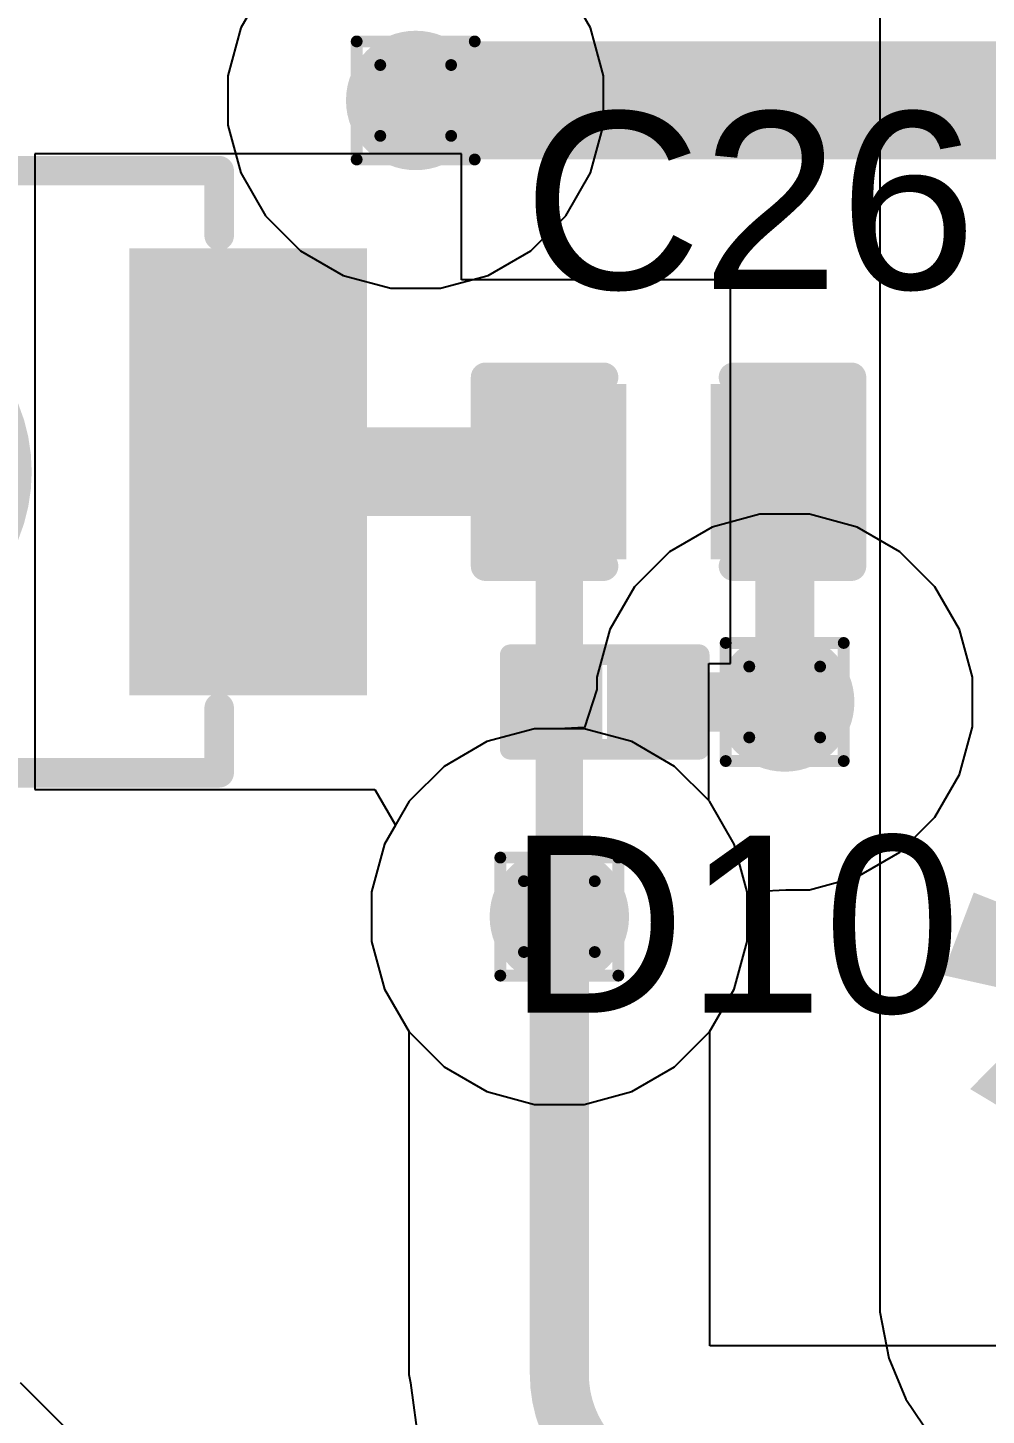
# Model space of a CAD drawing. Header units: inches. Extents: x -5 to 230, y -4 to 159.
# Drawn here: x 10.34 to 14.47, y 29.84 to 35.81 of the extents above; entities that cross this region are included whole.
import ezdxf

# ---------------------------------------------------------------- set-up
doc = ezdxf.new("R2010")
doc.units = ezdxf.units.IN
for name, color, linetype in [('Bottom Layer', 5, 'Continuous'), ('Drill Drawing', 1, 'Continuous'), ('Layer 1', 16, 'Continuous'), ('Layer 2', 76, 'Continuous'), ('Top Layer', 1, 'Continuous'), ('Top Overlay', 2, 'Continuous'), ('Top Paste', 8, 'Continuous'), ('Top Solder', 216, 'Continuous'), ('Via Holes', 16, 'Continuous')]:
    doc.layers.add(name, color=color, linetype=linetype)
doc.styles.add('Arial', font='', dxfattribs={"height": 0.2})
doc.styles.add('Arial Black_Bold', font='', dxfattribs={"height": 0.2})
doc.styles.get('Arial').set_extended_font_data('Arial')
doc.styles.get('Arial Black_Bold').set_extended_font_data('Arial Black', bold=True)

# ---------------------------------------------------------------- blocks, each defined once
blk = doc.blocks.new('B3U_1000P_78')
at = {"layer": 'Top Layer'}
for points in [[(-2.11, 0.86), (-1.29, 0.86), (-1.29, -0.86), (-2.11, -0.86)], [(1.29, 0.86), (2.11, 0.86), (2.11, -0.86), (1.29, -0.86)]]:
    blk.add_hatch(color=1, dxfattribs=at).paths.add_polyline_path(points)
at = {"layer": 'Top Paste'}
for points in [[(-2.11, 0.86), (-1.29, 0.86), (-1.29, -0.86), (-2.11, -0.86)], [(1.29, 0.86), (2.11, 0.86), (2.11, -0.86), (1.29, -0.86)]]:
    blk.add_hatch(color=8, dxfattribs=at).paths.add_polyline_path(points)
at = {"layer": 'Top Solder'}
for points in [[(-2.2116, 0.9616), (-1.1884, 0.9616), (-1.1884, -0.9616), (-2.2116, -0.9616)], [(1.1884, 0.9616), (2.2116, 0.9616), (2.2116, -0.9616), (1.1884, -0.9616)]]:
    blk.add_hatch(color=216, dxfattribs=at).paths.add_polyline_path(points)
at = {"layer": 'Top Overlay'}
for points in [[(1.5748, 1.2954, 0.127, 0.127, 0), (-1.5748, 1.2954, 0.127, 0.127, 0)], [(-1.5748, 1.2954, 0.127, 0.127, 0), (-1.5748, 1.016, 0.127, 0.127, 0)], [(1.5748, 1.2954, 0.127, 0.127, 0), (1.5748, 1.016, 0.127, 0.127, 0)], [(-1.5748, -1.016, 0.127, 0.127, 0), (-1.5748, -1.2954, 0.127, 0.127, 0)], [(1.5748, -1.016, 0.127, 0.127, 0), (1.5748, -1.2954, 0.127, 0.127, 0)], [(1.5748, -1.2954, 0.127, 0.127, 0), (-1.5748, -1.2954, 0.127, 0.127, 0)]]:
    blk.add_lwpolyline(points, format="xyseb", dxfattribs=at)
for points in [[(-1.6065, 1.2954, 0.0635, 0.0635, 1), (-1.5431, 1.2954, 0.0635, 0.0635, 1)], [(-1.6065, 1.2954, 0.0635, 0.0635, 1), (-1.5431, 1.2954, 0.0635, 0.0635, 1)], [(1.5431, 1.2954, 0.0635, 0.0635, 1), (1.6066, 1.2954, 0.0635, 0.0635, 1)], [(1.5431, 1.2954, 0.0635, 0.0635, 1), (1.6066, 1.2954, 0.0635, 0.0635, 1)], [(-1.6065, 1.016, 0.0635, 0.0635, 1), (-1.5431, 1.016, 0.0635, 0.0635, 1)], [(1.5431, 1.016, 0.0635, 0.0635, 1), (1.6066, 1.016, 0.0635, 0.0635, 1)], [(0.6411, 0, 0.254, 0.254, 1), (-0.6411, 0, 0.254, 0.254, 1)], [(-0.7046, 0, 0.127, 0.127, 1), (-0.5776, 0, 0.127, 0.127, 1)], [(0.5776, 0, 0.127, 0.127, 1), (0.7046, 0, 0.127, 0.127, 1)], [(-1.6065, -1.016, 0.0635, 0.0635, 1), (-1.5431, -1.016, 0.0635, 0.0635, 1)], [(1.5431, -1.016, 0.0635, 0.0635, 1), (1.6066, -1.016, 0.0635, 0.0635, 1)], [(-1.6065, -1.2954, 0.0635, 0.0635, 1), (-1.5431, -1.2954, 0.0635, 0.0635, 1)], [(-1.6065, -1.2954, 0.0635, 0.0635, 1), (-1.5431, -1.2954, 0.0635, 0.0635, 1)], [(1.5431, -1.2954, 0.0635, 0.0635, 1), (1.6066, -1.2954, 0.0635, 0.0635, 1)], [(1.5431, -1.2954, 0.0635, 0.0635, 1), (1.6066, -1.2954, 0.0635, 0.0635, 1)]]:
    blk.add_lwpolyline(points, format="xyseb", close=True, dxfattribs=at)
blk = doc.blocks.new('DFN_2_0_3_0_6__211')
at = {"layer": 'Top Layer'}
for points in [[(-0.33, -0.13), (-0.33, 0.13), (-0.06, 0.13), (-0.06, -0.13)], [(0.06, -0.13), (0.06, 0.13), (0.33, 0.13), (0.33, -0.13)]]:
    blk.add_hatch(color=1, dxfattribs=at).paths.add_polyline_path(points)
at = {"layer": 'Top Paste'}
for points in [[(-0.33, -0.13), (-0.33, 0.13), (-0.06, 0.13), (-0.06, -0.13)], [(0.06, -0.13), (0.06, 0.13), (0.33, 0.13), (0.33, -0.13)]]:
    blk.add_hatch(color=8, dxfattribs=at).paths.add_polyline_path(points)
at = {"layer": 'Top Solder'}
for points in [[(-0.38, -0.18), (-0.38, 0.18), (-0.01, 0.18), (-0.01, -0.18)], [(0.01, -0.18), (0.01, 0.18), (0.38, 0.18), (0.38, -0.18)]]:
    blk.add_hatch(color=216, dxfattribs=at).paths.add_polyline_path(points)
at = {"layer": 'Top Overlay'}
for points in [[(0.4064, 0.2032, 0.0889, 0.0889, 0), (-0.4064, 0.2032, 0.0889, 0.0889, 0)], [(-0.4064, 0.2032, 0.0889, 0.0889, 0), (-0.4064, -0.2032, 0.0889, 0.0889, 0)], [(0.4064, 0.2032, 0.0889, 0.0889, 0), (0.4064, -0.2032, 0.0889, 0.0889, 0)], [(0.4064, -0.2032, 0.0889, 0.0889, 0), (-0.4064, -0.2032, 0.0889, 0.0889, 0)]]:
    blk.add_lwpolyline(points, format="xyseb", dxfattribs=at)
for points in [[(-0.4286, 0.2032, 0.0445, 0.0445, 1), (-0.3842, 0.2032, 0.0445, 0.0445, 1)], [(-0.4286, 0.2032, 0.0445, 0.0445, 1), (-0.3842, 0.2032, 0.0445, 0.0445, 1)], [(0.3842, 0.2032, 0.0445, 0.0445, 1), (0.4286, 0.2032, 0.0445, 0.0445, 1)], [(0.3842, 0.2032, 0.0445, 0.0445, 1), (0.4286, 0.2032, 0.0445, 0.0445, 1)], [(-0.4286, -0.2032, 0.0445, 0.0445, 1), (-0.3842, -0.2032, 0.0445, 0.0445, 1)], [(-0.4286, -0.2032, 0.0445, 0.0445, 1), (-0.3842, -0.2032, 0.0445, 0.0445, 1)], [(0.3842, -0.2032, 0.0445, 0.0445, 1), (0.4286, -0.2032, 0.0445, 0.0445, 1)], [(0.3842, -0.2032, 0.0445, 0.0445, 1), (0.4286, -0.2032, 0.0445, 0.0445, 1)]]:
    blk.add_lwpolyline(points, format="xyseb", close=True, dxfattribs=at)
blk = doc.blocks.new('C___0402_237')
at = {"layer": 'Top Layer'}
for points in [[(-0.6985, -0.3175), (-0.6985, 0.3175), (-0.2413, 0.3175), (-0.2413, -0.3175)], [(0.2413, -0.3175), (0.2413, 0.3175), (0.6985, 0.3175), (0.6985, -0.3175)]]:
    blk.add_hatch(color=1, dxfattribs=at).paths.add_polyline_path(points)
at = {"layer": 'Top Paste'}
for points in [[(-0.6985, -0.3175), (-0.6985, 0.3175), (-0.2413, 0.3175), (-0.2413, -0.3175)], [(0.2413, -0.3175), (0.2413, 0.3175), (0.6985, 0.3175), (0.6985, -0.3175)]]:
    blk.add_hatch(color=8, dxfattribs=at).paths.add_polyline_path(points)
at = {"layer": 'Top Solder'}
for points in [[(-0.7585, -0.3775), (-0.7585, 0.3775), (-0.1813, 0.3775), (-0.1813, -0.3775)], [(0.1813, -0.3775), (0.1813, 0.3775), (0.7585, 0.3775), (0.7585, -0.3775)]]:
    blk.add_hatch(color=216, dxfattribs=at).paths.add_polyline_path(points)
at = {"layer": 'Top Overlay'}
for points in [[(-0.7874, 0.4064, 0.127, 0.127, 0), (-0.7874, -0.4064, 0.127, 0.127, 0)], [(-0.2794, 0.4064, 0.127, 0.127, 0), (-0.7874, 0.4064, 0.127, 0.127, 0)], [(0.7874, 0.4064, 0.127, 0.127, 0), (0.2794, 0.4064, 0.127, 0.127, 0)], [(0.7874, 0.4064, 0.127, 0.127, 0), (0.7874, -0.4064, 0.127, 0.127, 0)], [(-0.2794, -0.4064, 0.127, 0.127, 0), (-0.7874, -0.4064, 0.127, 0.127, 0)], [(0.7874, -0.4064, 0.127, 0.127, 0), (0.2794, -0.4064, 0.127, 0.127, 0)]]:
    blk.add_lwpolyline(points, format="xyseb", dxfattribs=at)
for points in [[(-0.8191, 0.4064, 0.0635, 0.0635, 1), (-0.7556, 0.4064, 0.0635, 0.0635, 1)], [(-0.8191, 0.4064, 0.0635, 0.0635, 1), (-0.7556, 0.4064, 0.0635, 0.0635, 1)], [(-0.3111, 0.4064, 0.0635, 0.0635, 1), (-0.2477, 0.4064, 0.0635, 0.0635, 1)], [(0.2477, 0.4064, 0.0635, 0.0635, 1), (0.3111, 0.4064, 0.0635, 0.0635, 1)], [(0.7556, 0.4064, 0.0635, 0.0635, 1), (0.8191, 0.4064, 0.0635, 0.0635, 1)], [(0.7556, 0.4064, 0.0635, 0.0635, 1), (0.8191, 0.4064, 0.0635, 0.0635, 1)], [(-0.8191, -0.4064, 0.0635, 0.0635, 1), (-0.7556, -0.4064, 0.0635, 0.0635, 1)], [(-0.8191, -0.4064, 0.0635, 0.0635, 1), (-0.7556, -0.4064, 0.0635, 0.0635, 1)], [(-0.3111, -0.4064, 0.0635, 0.0635, 1), (-0.2477, -0.4064, 0.0635, 0.0635, 1)], [(0.2477, -0.4064, 0.0635, 0.0635, 1), (0.3111, -0.4064, 0.0635, 0.0635, 1)], [(0.7556, -0.4064, 0.0635, 0.0635, 1), (0.8191, -0.4064, 0.0635, 0.0635, 1)], [(0.7556, -0.4064, 0.0635, 0.0635, 1), (0.8191, -0.4064, 0.0635, 0.0635, 1)]]:
    blk.add_lwpolyline(points, format="xyseb", close=True, dxfattribs=at)

msp = doc.modelspace()

# ---------------------------------------------------------------- hatches: boundary and pattern name
at = {"layer": 'Bottom Layer'}
h = msp.add_hatch(color=5, dxfattribs=at)
edge = h.paths.add_edge_path()
edge.add_arc((12.0142, 35.4956), 0.3, 0, 360)
h = msp.add_hatch(color=5, dxfattribs=at)
edge = h.paths.add_edge_path()
edge.add_arc((13.6021, 32.9072), 0.3, 0, 360)
h = msp.add_hatch(color=5, dxfattribs=at)
edge = h.paths.add_edge_path()
edge.add_arc((12.6323, 31.9837), 0.3, 0, 360)
at = {"layer": 'Layer 1'}
h = msp.add_hatch(color=16, dxfattribs=at)
edge = h.paths.add_edge_path()
edge.add_arc((12.0142, 35.4956), 0.3, 0, 360)
h = msp.add_hatch(color=16, dxfattribs=at)
edge = h.paths.add_edge_path()
edge.add_arc((13.6021, 32.9072), 0.3, 0, 360)
h = msp.add_hatch(color=16, dxfattribs=at)
edge = h.paths.add_edge_path()
edge.add_arc((12.6323, 31.9837), 0.3, 0, 360)
at = {"layer": 'Layer 2'}
h = msp.add_hatch(color=76, dxfattribs=at)
edge = h.paths.add_edge_path()
edge.add_arc((12.0142, 35.4956), 0.3, 0, 360)
h = msp.add_hatch(color=76, dxfattribs=at)
edge = h.paths.add_edge_path()
edge.add_arc((13.6021, 32.9072), 0.3, 0, 360)
h = msp.add_hatch(color=76, dxfattribs=at)
edge = h.paths.add_edge_path()
edge.add_arc((12.6323, 31.9837), 0.3, 0, 360)
at = {"layer": 'Top Layer'}
h = msp.add_hatch(color=1, dxfattribs=at)
edge = h.paths.add_edge_path()
edge.add_arc((12.0142, 35.4956), 0.3, 0, 360)
h = msp.add_hatch(color=1, dxfattribs=at)
edge = h.paths.add_edge_path()
edge.add_arc((13.6021, 32.9072), 0.3, 0, 360)
h = msp.add_hatch(color=1, dxfattribs=at)
edge = h.paths.add_edge_path()
edge.add_arc((12.6323, 31.9837), 0.3, 0, 360)
at = {"layer": 'Via Holes'}
h = msp.add_hatch(color=7, dxfattribs=at)
edge = h.paths.add_edge_path()
edge.add_arc((12.0142, 35.4956), 0.15, 0, 360)
h = msp.add_hatch(color=7, dxfattribs=at)
edge = h.paths.add_edge_path()
edge.add_arc((13.6021, 32.9072), 0.15, 0, 360)
h = msp.add_hatch(color=7, dxfattribs=at)
edge = h.paths.add_edge_path()
edge.add_arc((12.6323, 31.9837), 0.15, 0, 360)

# ---------------------------------------------------------------- linework, layer by layer
at = {"layer": 'Bottom Layer'}
for p, q in [((12.5259, 32.7917), (12.3204, 32.7366)), ((12.7386, 32.7917), (12.5259, 32.7917)), ((12.9441, 32.7366), (12.7386, 32.7917)), ((12.3204, 32.7366), (12.1361, 32.6303)), ((13.1284, 32.6303), (12.9441, 32.7366)), ((12.1361, 32.6303), (11.9857, 32.4798)), ((13.2788, 32.4798), (13.1284, 32.6303)), ((11.9857, 32.4798), (11.8793, 32.2956)), ((13.3852, 32.2956), (13.2788, 32.4798)), ((11.8793, 32.2956), (11.8243, 32.0901)), ((13.4403, 32.0901), (13.3852, 32.2956)), ((11.8243, 32.0901), (11.8243, 31.8773)), ((13.4403, 31.8773), (13.4403, 32.0901)), ((11.8243, 31.8773), (11.8793, 31.6718)), ((13.3852, 31.6718), (13.4403, 31.8773)), ((11.8793, 31.6718), (11.9848, 31.4891)), ((13.2797, 31.4891), (13.3852, 31.6718)), ((11.9848, 31.4891), (11.9848, 30.0138)), ((13.2797, 30.1368), (13.2797, 31.4891)), ((15.3158, 30.1368), (13.2797, 30.1368)), ((11.9848, 30.0138), (11.992, 29.9775)), ((11.992, 29.9775), (12.0271, 29.7111))]:
    msp.add_line(p, q, dxfattribs=at)
for points in [[(12.6323, 30.0138, 0.254, 0.254, 0), (12.6323, 31.9837, 0.254, 0.254, 0)], [(13.1566, 29.4894, 0.254, 0.254, -0.414214), (12.6323, 30.0138, 0.254, 0.254, 0)]]:
    msp.add_lwpolyline(points, format="xyseb", dxfattribs=at)
for points in [[(12.5688, 31.9837, 0.127, 0.127, 1), (12.6958, 31.9837, 0.127, 0.127, 1)], [(12.5688, 30.0138, 0.127, 0.127, 1), (12.6958, 30.0138, 0.127, 0.127, 1)], [(12.5688, 30.0138, 0.127, 0.127, 1), (12.6958, 30.0138, 0.127, 0.127, 1)]]:
    msp.add_lwpolyline(points, format="xyseb", close=True, dxfattribs=at)
at = {"layer": 'Drill Drawing'}
for points in [[(11.7602, 35.7496, 0.0508, 0.0508, 0), (12.2682, 35.7496, 0.0508, 0.0508, 0)], [(11.7602, 35.2416, 0.0508, 0.0508, 0), (11.7602, 35.7496, 0.0508, 0.0508, 0)], [(12.2682, 35.2416, 0.0508, 0.0508, 0), (12.2682, 35.7496, 0.0508, 0.0508, 0)], [(11.8618, 35.648, 0.0508, 0.0508, 0), (12.1666, 35.648, 0.0508, 0.0508, 0)], [(11.8618, 35.3432, 0.0508, 0.0508, 0), (11.8618, 35.648, 0.0508, 0.0508, 0)], [(12.1666, 35.3432, 0.0508, 0.0508, 0), (12.1666, 35.648, 0.0508, 0.0508, 0)], [(11.8618, 35.3432, 0.0508, 0.0508, 0), (12.1666, 35.3432, 0.0508, 0.0508, 0)], [(11.7602, 35.2416, 0.0508, 0.0508, 0), (12.2682, 35.2416, 0.0508, 0.0508, 0)], [(13.3481, 33.1612, 0.0508, 0.0508, 0), (13.8561, 33.1612, 0.0508, 0.0508, 0)], [(13.3481, 32.6532, 0.0508, 0.0508, 0), (13.3481, 33.1612, 0.0508, 0.0508, 0)], [(13.8561, 32.6532, 0.0508, 0.0508, 0), (13.8561, 33.1612, 0.0508, 0.0508, 0)], [(13.4497, 33.0596, 0.0508, 0.0508, 0), (13.7545, 33.0596, 0.0508, 0.0508, 0)], [(13.4497, 32.7548, 0.0508, 0.0508, 0), (13.4497, 33.0596, 0.0508, 0.0508, 0)], [(13.7545, 32.7548, 0.0508, 0.0508, 0), (13.7545, 33.0596, 0.0508, 0.0508, 0)], [(13.4497, 32.7548, 0.0508, 0.0508, 0), (13.7545, 32.7548, 0.0508, 0.0508, 0)], [(13.3481, 32.6532, 0.0508, 0.0508, 0), (13.8561, 32.6532, 0.0508, 0.0508, 0)], [(12.3783, 32.2377, 0.0508, 0.0508, 0), (12.8863, 32.2377, 0.0508, 0.0508, 0)], [(12.3783, 31.7297, 0.0508, 0.0508, 0), (12.3783, 32.2377, 0.0508, 0.0508, 0)], [(12.8863, 31.7297, 0.0508, 0.0508, 0), (12.8863, 32.2377, 0.0508, 0.0508, 0)], [(12.4799, 32.1361, 0.0508, 0.0508, 0), (12.7847, 32.1361, 0.0508, 0.0508, 0)], [(12.4799, 31.8313, 0.0508, 0.0508, 0), (12.4799, 32.1361, 0.0508, 0.0508, 0)], [(12.7847, 31.8313, 0.0508, 0.0508, 0), (12.7847, 32.1361, 0.0508, 0.0508, 0)], [(12.4799, 31.8313, 0.0508, 0.0508, 0), (12.7847, 31.8313, 0.0508, 0.0508, 0)], [(12.3783, 31.7297, 0.0508, 0.0508, 0), (12.8863, 31.7297, 0.0508, 0.0508, 0)]]:
    msp.add_lwpolyline(points, format="xyseb", dxfattribs=at)
for points in [[(11.7475, 35.7496, 0.0254, 0.0254, 1), (11.7729, 35.7496, 0.0254, 0.0254, 1)], [(11.7475, 35.7496, 0.0254, 0.0254, 1), (11.7729, 35.7496, 0.0254, 0.0254, 1)], [(12.2555, 35.7496, 0.0254, 0.0254, 1), (12.2809, 35.7496, 0.0254, 0.0254, 1)], [(12.2555, 35.7496, 0.0254, 0.0254, 1), (12.2809, 35.7496, 0.0254, 0.0254, 1)], [(11.8491, 35.648, 0.0254, 0.0254, 1), (11.8745, 35.648, 0.0254, 0.0254, 1)], [(11.8491, 35.648, 0.0254, 0.0254, 1), (11.8745, 35.648, 0.0254, 0.0254, 1)], [(12.1539, 35.648, 0.0254, 0.0254, 1), (12.1793, 35.648, 0.0254, 0.0254, 1)], [(12.1539, 35.648, 0.0254, 0.0254, 1), (12.1793, 35.648, 0.0254, 0.0254, 1)], [(11.8491, 35.3432, 0.0254, 0.0254, 1), (11.8745, 35.3432, 0.0254, 0.0254, 1)], [(11.8491, 35.3432, 0.0254, 0.0254, 1), (11.8745, 35.3432, 0.0254, 0.0254, 1)], [(12.1539, 35.3432, 0.0254, 0.0254, 1), (12.1793, 35.3432, 0.0254, 0.0254, 1)], [(12.1539, 35.3432, 0.0254, 0.0254, 1), (12.1793, 35.3432, 0.0254, 0.0254, 1)], [(11.7475, 35.2416, 0.0254, 0.0254, 1), (11.7729, 35.2416, 0.0254, 0.0254, 1)], [(11.7475, 35.2416, 0.0254, 0.0254, 1), (11.7729, 35.2416, 0.0254, 0.0254, 1)], [(12.2555, 35.2416, 0.0254, 0.0254, 1), (12.2809, 35.2416, 0.0254, 0.0254, 1)], [(12.2555, 35.2416, 0.0254, 0.0254, 1), (12.2809, 35.2416, 0.0254, 0.0254, 1)], [(13.3354, 33.1612, 0.0254, 0.0254, 1), (13.3608, 33.1612, 0.0254, 0.0254, 1)], [(13.3354, 33.1612, 0.0254, 0.0254, 1), (13.3608, 33.1612, 0.0254, 0.0254, 1)], [(13.8434, 33.1612, 0.0254, 0.0254, 1), (13.8688, 33.1612, 0.0254, 0.0254, 1)], [(13.8434, 33.1612, 0.0254, 0.0254, 1), (13.8688, 33.1612, 0.0254, 0.0254, 1)], [(13.437, 33.0596, 0.0254, 0.0254, 1), (13.4624, 33.0596, 0.0254, 0.0254, 1)], [(13.437, 33.0596, 0.0254, 0.0254, 1), (13.4624, 33.0596, 0.0254, 0.0254, 1)], [(13.7418, 33.0596, 0.0254, 0.0254, 1), (13.7672, 33.0596, 0.0254, 0.0254, 1)], [(13.7418, 33.0596, 0.0254, 0.0254, 1), (13.7672, 33.0596, 0.0254, 0.0254, 1)], [(13.437, 32.7548, 0.0254, 0.0254, 1), (13.4624, 32.7548, 0.0254, 0.0254, 1)], [(13.437, 32.7548, 0.0254, 0.0254, 1), (13.4624, 32.7548, 0.0254, 0.0254, 1)], [(13.7418, 32.7548, 0.0254, 0.0254, 1), (13.7672, 32.7548, 0.0254, 0.0254, 1)], [(13.7418, 32.7548, 0.0254, 0.0254, 1), (13.7672, 32.7548, 0.0254, 0.0254, 1)], [(13.3354, 32.6532, 0.0254, 0.0254, 1), (13.3608, 32.6532, 0.0254, 0.0254, 1)], [(13.3354, 32.6532, 0.0254, 0.0254, 1), (13.3608, 32.6532, 0.0254, 0.0254, 1)], [(13.8434, 32.6532, 0.0254, 0.0254, 1), (13.8688, 32.6532, 0.0254, 0.0254, 1)], [(13.8434, 32.6532, 0.0254, 0.0254, 1), (13.8688, 32.6532, 0.0254, 0.0254, 1)], [(12.3656, 32.2377, 0.0254, 0.0254, 1), (12.391, 32.2377, 0.0254, 0.0254, 1)], [(12.3656, 32.2377, 0.0254, 0.0254, 1), (12.391, 32.2377, 0.0254, 0.0254, 1)], [(12.8736, 32.2377, 0.0254, 0.0254, 1), (12.899, 32.2377, 0.0254, 0.0254, 1)], [(12.8736, 32.2377, 0.0254, 0.0254, 1), (12.899, 32.2377, 0.0254, 0.0254, 1)], [(12.4672, 32.1361, 0.0254, 0.0254, 1), (12.4926, 32.1361, 0.0254, 0.0254, 1)], [(12.4672, 32.1361, 0.0254, 0.0254, 1), (12.4926, 32.1361, 0.0254, 0.0254, 1)], [(12.772, 32.1361, 0.0254, 0.0254, 1), (12.7974, 32.1361, 0.0254, 0.0254, 1)], [(12.772, 32.1361, 0.0254, 0.0254, 1), (12.7974, 32.1361, 0.0254, 0.0254, 1)], [(12.4672, 31.8313, 0.0254, 0.0254, 1), (12.4926, 31.8313, 0.0254, 0.0254, 1)], [(12.4672, 31.8313, 0.0254, 0.0254, 1), (12.4926, 31.8313, 0.0254, 0.0254, 1)], [(12.772, 31.8313, 0.0254, 0.0254, 1), (12.7974, 31.8313, 0.0254, 0.0254, 1)], [(12.772, 31.8313, 0.0254, 0.0254, 1), (12.7974, 31.8313, 0.0254, 0.0254, 1)], [(12.3656, 31.7297, 0.0254, 0.0254, 1), (12.391, 31.7297, 0.0254, 0.0254, 1)], [(12.3656, 31.7297, 0.0254, 0.0254, 1), (12.391, 31.7297, 0.0254, 0.0254, 1)], [(12.8736, 31.7297, 0.0254, 0.0254, 1), (12.899, 31.7297, 0.0254, 0.0254, 1)], [(12.8736, 31.7297, 0.0254, 0.0254, 1), (12.899, 31.7297, 0.0254, 0.0254, 1)]]:
    msp.add_lwpolyline(points, format="xyseb", close=True, dxfattribs=at)
at = {"layer": 'Layer 1'}
for p, q in [((14.0108, 39.9288), (14.0108, 30.3784)), ((12.5259, 32.7917), (12.3204, 32.7366)), ((12.7386, 32.7917), (12.5259, 32.7917)), ((12.9441, 32.7366), (12.7386, 32.7917)), ((12.3204, 32.7366), (12.1361, 32.6303)), ((13.1284, 32.6303), (12.9441, 32.7366)), ((12.1361, 32.6303), (11.9857, 32.4798)), ((13.2788, 32.4798), (13.1284, 32.6303)), ((11.9857, 32.4798), (11.8793, 32.2956)), ((13.3852, 32.2956), (13.2788, 32.4798)), ((11.8793, 32.2956), (11.8243, 32.0901)), ((13.4403, 32.0901), (13.3852, 32.2956)), ((11.8243, 32.0901), (11.8243, 31.8773)), ((13.4403, 31.8773), (13.4403, 32.0901)), ((11.8243, 31.8773), (11.8793, 31.6718)), ((13.3852, 31.6718), (13.4403, 31.8773)), ((11.8793, 31.6718), (11.9857, 31.4876)), ((13.2788, 31.4876), (13.3852, 31.6718)), ((11.9857, 31.4876), (12.1361, 31.3371)), ((13.1284, 31.3371), (13.2788, 31.4876)), ((12.1361, 31.3371), (12.3204, 31.2308)), ((12.9441, 31.2308), (13.1284, 31.3371)), ((12.3204, 31.2308), (12.5259, 31.1757)), ((12.7386, 31.1757), (12.9441, 31.2308)), ((12.5259, 31.1757), (12.7386, 31.1757)), ((14.0108, 30.3784), (14.0108, 30.2824)), ((14.0108, 30.2824), (14.0503, 30.0842)), ((14.0503, 30.0842), (14.1237, 29.9068)), ((14.1237, 29.9068), (14.1237, 29.9068)), ((14.1237, 29.9068), (14.236, 29.7388))]:
    msp.add_line(p, q, dxfattribs=at)
at = {"layer": 'Layer 2'}
for p, q in [((11.3676, 35.9917), (11.2613, 35.8075)), ((12.7671, 35.8075), (12.6608, 35.9917)), ((11.2613, 35.8075), (11.2062, 35.602)), ((12.8222, 35.602), (12.7671, 35.8075)), ((11.2062, 35.602), (11.2062, 35.3892)), ((12.8222, 35.3892), (12.8222, 35.602)), ((11.2062, 35.3892), (11.2613, 35.1837)), ((12.7671, 35.1837), (12.8222, 35.3892)), ((11.2613, 35.1837), (11.3676, 34.9995)), ((12.6608, 34.9995), (12.7671, 35.1837)), ((11.3676, 34.9995), (11.5181, 34.8491)), ((12.5103, 34.8491), (12.6608, 34.9995)), ((11.5181, 34.8491), (11.7023, 34.7427)), ((12.3261, 34.7427), (12.5103, 34.8491)), ((11.7023, 34.7427), (11.9078, 34.6876)), ((12.1206, 34.6876), (12.3261, 34.7427)), ((11.9078, 34.6876), (12.1206, 34.6876)), ((13.4957, 33.7152), (13.2902, 33.6601)), ((13.7084, 33.7152), (13.4957, 33.7152)), ((13.9139, 33.6601), (13.7084, 33.7152)), ((13.2902, 33.6601), (13.1059, 33.5538)), ((14.0982, 33.5538), (13.9139, 33.6601)), ((13.1059, 33.5538), (12.9555, 33.4033)), ((14.2486, 33.4033), (14.0982, 33.5538)), ((12.9555, 33.4033), (12.8491, 33.2191)), ((14.355, 33.2191), (14.2486, 33.4033)), ((12.8491, 33.2191), (12.7941, 33.0136)), ((14.4101, 33.0136), (14.355, 33.2191)), ((12.7941, 32.9609), (12.7407, 32.7979)), ((12.7941, 33.0136), (12.7941, 32.9609)), ((14.4101, 32.8008), (14.4101, 33.0136)), ((12.5259, 32.7917), (12.3204, 32.7366)), ((12.6272, 32.7917), (12.5259, 32.7917)), ((12.7407, 32.7979), (12.6272, 32.7917)), ((14.355, 32.5953), (14.4101, 32.8008)), ((12.3204, 32.7366), (12.1361, 32.6303)), ((12.1361, 32.6303), (11.9857, 32.4798)), ((14.2486, 32.4111), (14.355, 32.5953)), ((11.9857, 32.4798), (11.8793, 32.2956)), ((14.0982, 32.2606), (14.2486, 32.4111)), ((11.8793, 32.2956), (11.8243, 32.0901)), ((13.9139, 32.1543), (14.0982, 32.2606)), ((13.7084, 32.0992), (13.9139, 32.1543)), ((11.8243, 32.0901), (11.8243, 31.8773)), ((13.4403, 31.93), (13.4937, 32.093)), ((13.4937, 32.093), (13.6071, 32.0992)), ((13.6071, 32.0992), (13.7084, 32.0992)), ((13.4403, 31.8773), (13.4403, 31.93)), ((11.8243, 31.8773), (11.8793, 31.6718)), ((13.3852, 31.6718), (13.4403, 31.8773)), ((11.8793, 31.6718), (11.9857, 31.4876)), ((13.2788, 31.4876), (13.3852, 31.6718)), ((11.9857, 31.4876), (12.1361, 31.3371)), ((13.1284, 31.3371), (13.2788, 31.4876)), ((12.1361, 31.3371), (12.3204, 31.2308)), ((12.9441, 31.2308), (13.1284, 31.3371)), ((12.3204, 31.2308), (12.5259, 31.1757)), ((12.7386, 31.1757), (12.9441, 31.2308)), ((12.5259, 31.1757), (12.7386, 31.1757))]:
    msp.add_line(p, q, dxfattribs=at)
at = {"layer": 'Top Layer'}
for p, q in [((12.2117, 35.266), (10.3757, 35.266)), ((10.3757, 35.266), (10.3757, 32.53)), ((12.2117, 34.7235), (12.2117, 35.266)), ((13.3689, 34.7235), (12.2117, 34.7235)), ((13.3689, 33.0725), (13.3689, 34.7235)), ((13.2757, 32.4829), (13.2757, 33.0725)), ((13.2757, 33.0725), (13.3689, 33.0725)), ((10.3757, 32.53), (11.8387, 32.53)), ((11.8387, 32.53), (11.9267, 32.3776)), ((13.2788, 32.4798), (13.2757, 32.4829)), ((13.3852, 32.2956), (13.2788, 32.4798)), ((11.9267, 32.3776), (11.8793, 32.2956)), ((11.8793, 32.2956), (11.8243, 32.0901)), ((13.4403, 32.0901), (13.3852, 32.2956)), ((11.8243, 32.0901), (11.8243, 31.8773)), ((13.4403, 31.8773), (13.4403, 32.0901)), ((11.8243, 31.8773), (11.8793, 31.6718)), ((13.3852, 31.6718), (13.4403, 31.8773)), ((11.8793, 31.6718), (11.9857, 31.4876)), ((13.2788, 31.4876), (13.3852, 31.6718)), ((11.9857, 31.4876), (12.1361, 31.3371)), ((13.1284, 31.3371), (13.2788, 31.4876)), ((12.1361, 31.3371), (12.3204, 31.2308)), ((12.9441, 31.2308), (13.1284, 31.3371)), ((12.3204, 31.2308), (12.5259, 31.1757)), ((12.7386, 31.1757), (12.9441, 31.2308)), ((12.5259, 31.1757), (12.7386, 31.1757)), ((10.5043, 29.7869), (10.3138, 29.9774))]:
    msp.add_line(p, q, dxfattribs=at)
for points in [[(12.0142, 35.4956, 0.508, 0.508, 0), (16.6263, 35.4956, 0.508, 0.508, 0)], [(11.2937, 33.898, 0.381, 0.381, 0), (12.6323, 33.898, 0.381, 0.381, 0)], [(12.6323, 32.9072, 0.2032, 0.2032, 0), (12.6323, 33.898, 0.2032, 0.2032, 0)], [(13.5721, 33.898, 0.254, 0.254, -0.414214), (13.6021, 33.868, 0.254, 0.254, 0)], [(13.6021, 32.9072, 0.254, 0.254, 0), (13.6021, 33.868, 0.254, 0.254, 0)], [(13.0481, 32.9072, 0.254, 0.254, 0), (13.6021, 32.9072, 0.254, 0.254, 0)], [(12.6323, 31.9837, 0.2032, 0.2032, 0), (12.6323, 32.9072, 0.2032, 0.2032, 0)], [(12.6323, 32.9072, 0.1778, 0.1778, 0), (12.6327, 32.9072, 0.1778, 0.1778, 0)]]:
    msp.add_lwpolyline(points, format="xyseb", dxfattribs=at)
for points in [[(11.8872, 35.4956, 0.254, 0.254, 1), (12.1412, 35.4956, 0.254, 0.254, 1)], [(11.1984, 33.898, 0.1905, 0.1905, 1), (11.3889, 33.898, 0.1905, 0.1905, 1)], [(12.537, 33.898, 0.1905, 0.1905, 1), (12.7275, 33.898, 0.1905, 0.1905, 1)], [(12.5815, 33.898, 0.1016, 0.1016, 1), (12.6831, 33.898, 0.1016, 0.1016, 1)], [(13.5086, 33.898, 0.127, 0.127, 1), (13.6356, 33.898, 0.127, 0.127, 1)], [(13.5386, 33.868, 0.127, 0.127, 1), (13.6656, 33.868, 0.127, 0.127, 1)], [(13.5386, 33.868, 0.127, 0.127, 1), (13.6656, 33.868, 0.127, 0.127, 1)], [(12.9846, 32.9072, 0.127, 0.127, 1), (13.1116, 32.9072, 0.127, 0.127, 1)], [(13.5386, 32.9072, 0.127, 0.127, 1), (13.6656, 32.9072, 0.127, 0.127, 1)], [(13.5386, 32.9072, 0.127, 0.127, 1), (13.6656, 32.9072, 0.127, 0.127, 1)], [(12.5815, 32.9072, 0.1016, 0.1016, 1), (12.6831, 32.9072, 0.1016, 0.1016, 1)], [(12.5815, 32.9072, 0.1016, 0.1016, 1), (12.6831, 32.9072, 0.1016, 0.1016, 1)], [(12.5878, 32.9072, 0.0889, 0.0889, 1), (12.6767, 32.9072, 0.0889, 0.0889, 1)], [(12.5883, 32.9072, 0.0889, 0.0889, 1), (12.6772, 32.9072, 0.0889, 0.0889, 1)], [(12.5815, 31.9837, 0.1016, 0.1016, 1), (12.6831, 31.9837, 0.1016, 0.1016, 1)]]:
    msp.add_lwpolyline(points, format="xyseb", close=True, dxfattribs=at)

# ---------------------------------------------------------------- block references
at = {"rotation": 180}
for name, p in [('B3U_1000P_78', (9.5937, 33.898)), ('C___0402_237', (13.1022, 33.898)), ('DFN_2_0_3_0_6__211', (12.8277, 32.9072))]:
    msp.add_blockref(name, p, dxfattribs=at)

# ---------------------------------------------------------------- texts
at = {"layer": 'Top Overlay'}
for s, height, style, p in [('C26', 0.762, 'Arial', (12.4759, 34.6842)), ('*', 2.54, 'Arial Black_Bold', (14.2689, 29.8538)), ('D10', 0.762, 'Arial', (12.4081, 31.5701))]:
    msp.add_text(s, height=height, dxfattribs=dict(at, style=style)).set_placement(p)

doc.saveas('drawing.dxf')
